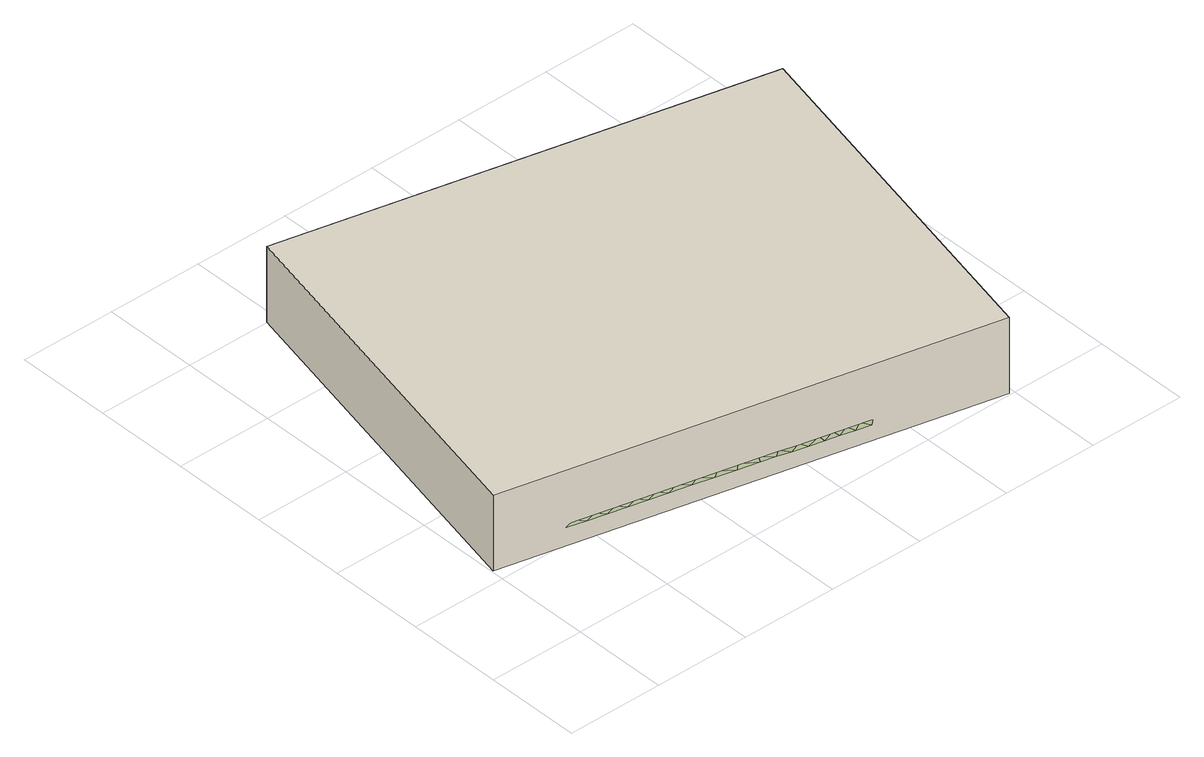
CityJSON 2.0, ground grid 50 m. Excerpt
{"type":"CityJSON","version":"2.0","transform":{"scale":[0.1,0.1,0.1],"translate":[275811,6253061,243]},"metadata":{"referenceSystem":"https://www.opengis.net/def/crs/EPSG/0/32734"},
"CityObjects":{
"building1":{"type":"Building","attributes":{"building":"industrial","building:levels":1,"building_height":4.1,"roof_height":15.38,"ground_height":11.28,"plus_code":"4FRW3CCV+9VC"},"geometry":[{"type":"Solid","lod":"1","boundaries":[[[[0,1,2,3]],[[1,4,5,2]],[[4,6,7,5]],[[6,0,3,7]],[[3,2,5,7]],[[6,4,1,0]]]]}]},
"terrain1":{"type":"TINRelief","geometry":[{"type":"CompositeSurface","lod":"1","boundaries":[[[8,9,10]],[[10,11,8]],[[11,10,12]],[[12,13,11]],[[13,12,14]],[[14,15,13]],[[15,14,16]],[[16,17,15]],[[17,16,18]],[[18,19,17]],[[19,18,20]],[[20,21,19]],[[21,20,22]],[[22,23,21]],[[24,23,22]],[[23,24,25]],[[24,26,25]],[[26,27,25]],[[28,27,26]],[[27,28,29]],[[29,28,30]],[[30,31,29]],[[31,30,32]],[[32,33,31]],[[33,32,34]],[[34,35,33]],[[35,34,36]],[[36,37,35]],[[36,38,37]],[[38,39,37]],[[40,39,38]],[[39,40,41]],[[42,43,44]],[[45,43,46]],[[45,46,47]],[[48,47,46]],[[48,49,47]],[[50,49,48]],[[49,50,51]],[[51,50,52]],[[52,53,51]],[[53,52,54]],[[53,54,55]],[[54,56,55]],[[56,57,55]],[[58,57,56]],[[57,58,59]],[[58,60,59]],[[60,61,59]],[[61,60,62]],[[61,62,63]],[[63,62,64]],[[64,65,63]],[[66,65,64]],[[65,66,67]],[[67,66,68]],[[68,69,67]]]}]}
},
"vertices":[
[448,2503,7],[7,565,7],[7,565,417],[448,2503,417],[2477,10,7],[2477,10,417],[2917,1948,7],[2917,1948,417],
[397,478,132],[335,461,132],[432,438,132],[494,456,132],[530,416,132],[592,434,132],[627,393,132],[690,412,132],[725,370,132],[787,390,132],[822,348,132],[885,368,132],[931,323,132],[982,346,132],[1040,297,132],[1080,324,132],[1148,272,132],[1177,302,132],[1257,247,132],[1275,280,132],[1333,229,132],[1372,258,132],[1409,212,128],[1470,236,128],[1485,194,128],[1568,214,128],[1561,176,128],[1632,200,128],[1637,159,128],[1697,185,128],[1712,141,128],[1762,171,128],[1788,124,128],[1827,156,128],[1451,2277,7],[1528,2260,7],[1480,2304,7],[1557,2286,7],[1605,2243,7],[1634,2269,7],[1682,2225,7],[1711,2251,7],[1759,2208,7],[1788,2233,7],[1837,2191,7],[1865,2216,7],[1914,2173,7],[1942,2198,7],[1991,2156,7],[2019,2181,7],[2068,2138,7],[2096,2163,7],[2145,2121,7],[2173,2145,7],[2222,2104,7],[2250,2128,7],[2300,2086,7],[2327,2110,7],[2377,2069,7],[2404,2092,7],[2454,2052,7],[2480,2075,7]
]}
